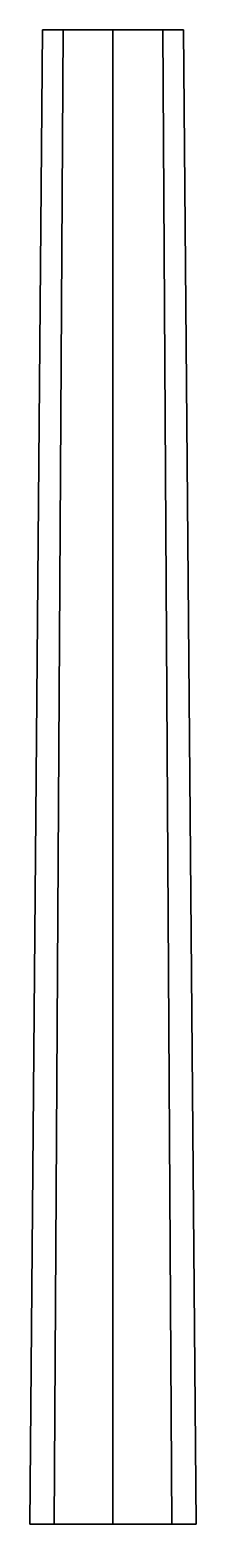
# Model space of a CAD drawing. Extents: x -0.1 to 0.1, y 0 to 1.8.
import ezdxf

# ---------------------------------------------------------------- set-up
doc = ezdxf.new("R2010")
doc.units = 0
doc.layers.add('GUN', color=1, linetype='CONTINUOUS')

msp = doc.modelspace()

# ---------------------------------------------------------------- linework, layer by layer
at = {"layer": 'GUN'}
for points in [[(-0.1, 0), (-0.0707, 0, 0.0707), (-0.0601, 1.8, 0.0601), (-0.085, 1.8)], [(-0.0707, 0, -0.0707), (-0.1, 0), (-0.085, 1.8), (-0.0601, 1.8, -0.0601)], [(-0.085, 1.8), (-0.0601, 1.8, 0.0601), (0, 1.8, 0.085), (-0.0601, 1.8, -0.0601)], [(-0.0707, 0, 0.0707), (0, 0, 0.1), (0, 1.8, 0.085), (-0.0601, 1.8, 0.0601)], [(0, 0, -0.1), (-0.0707, 0, -0.0707), (-0.0601, 1.8, -0.0601), (0, 1.8, -0.085)], [(-0.0601, 1.8, -0.0601), (0, 1.8, 0.085), (0.0601, 1.8, 0.0601), (0, 1.8, -0.085)], [(0, 0, 0.1), (0.0707, 0, 0.0707), (0.0601, 1.8, 0.0601), (0, 1.8, 0.085)], [(0.0707, 0, -0.0707), (0, 0, -0.1), (0, 1.8, -0.085), (0.0601, 1.8, -0.0601)], [(0, 1.8, -0.085), (0.0601, 1.8, 0.0601), (0.085, 1.8), (0.0601, 1.8, -0.0601)], [(0.0707, 0, 0.0707), (0.1, 0), (0.085, 1.8), (0.0601, 1.8, 0.0601)], [(0.1, 0), (0.0707, 0, -0.0707), (0.0601, 1.8, -0.0601), (0.085, 1.8)]]:
    msp.add_3dface(points, dxfattribs=at)

doc.saveas('drawing.dxf')
